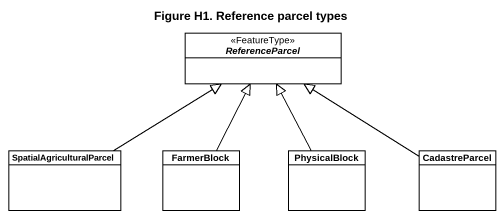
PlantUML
@startuml
title Figure H1. Reference parcel types
hide circle
hide empty members
abstract class ReferenceParcel <<FeatureType>> #FFFFFF
class SpatialAgriculturalParcel #FFFFFF
class FarmerBlock #FFFFFF
class PhysicalBlock #FFFFFF
class CadastreParcel #FFFFFF
SpatialAgriculturalParcel -up-|> ReferenceParcel
FarmerBlock -up-|> ReferenceParcel
PhysicalBlock -up-|> ReferenceParcel
CadastreParcel -up-|> ReferenceParcel
@enduml
